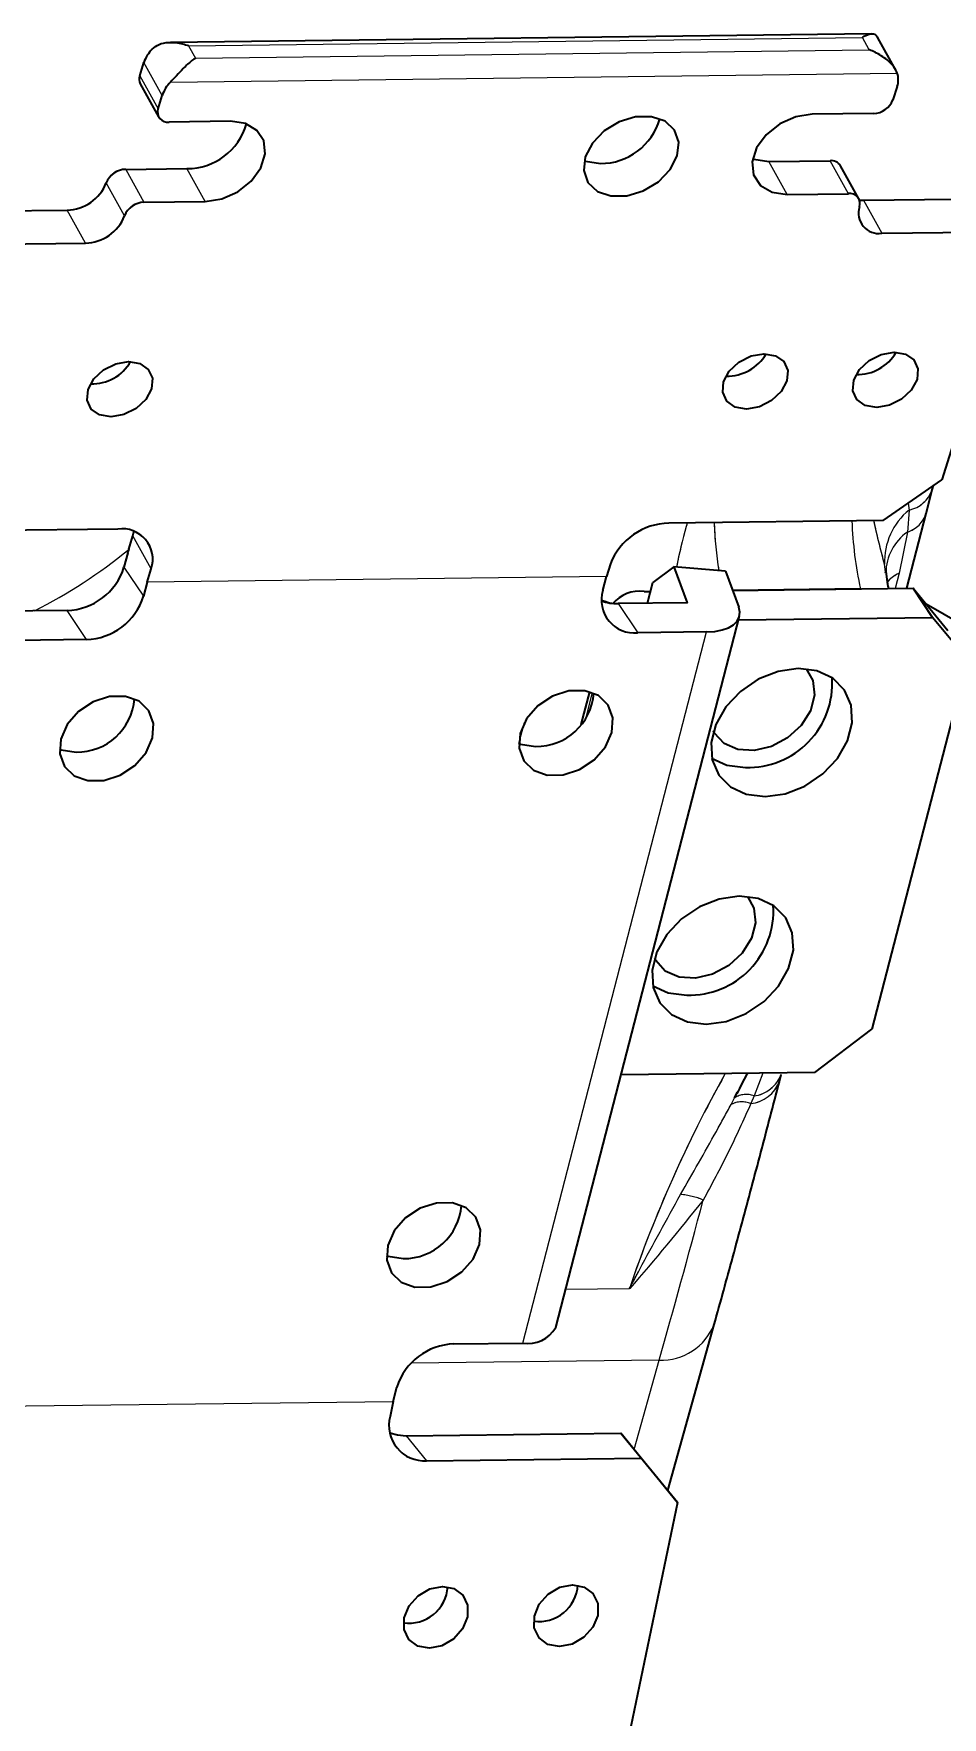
# Paper-space layout 'Blatt1' of a CAD drawing. Header units: millimetres. Extents: x 0 to 1189, y 0 to 841.
# Drawn here: x 586.47 to 591.85, y 113.46 to 123.43 of the extents above; entities that cross this region are included whole.
import ezdxf

# ---------------------------------------------------------------- set-up
doc = ezdxf.new("R2010")
doc.units = ezdxf.units.MM
doc.linetypes.add('PHANTOM', pattern=[12.7, 6.35, -1.27, 1.27, -1.27, 1.27, -1.27])

psp = doc.layouts.new('Blatt1')

# ---------------------------------------------------------------- linework, layer by layer
at = {"color": 7, "linetype": 'Continuous', "lineweight": 35}
for p, q in [((591.4346, 123.4269), (587.2809, 123.3758)), ((591.5794, 123.2104), (591.4727, 123.4023)), ((587.0976, 123.1772), (587.1224, 123.2564)), ((587.1009, 123.1297), (587.2094, 122.9345)), ((587.2061, 122.9819), (587.2309, 123.0612)), ((591.5865, 123.1147), (591.5617, 123.0354)), ((591.4461, 122.9551), (591.0831, 122.9506)), ((587.6349, 122.9083), (587.272, 122.9038)), ((590.8257, 122.6705), (591.1886, 122.675)), ((591.3597, 122.4491), (591.2512, 122.6443)), ((587.0145, 122.6237), (587.3775, 122.6282)), ((590.9341, 122.4753), (591.2971, 122.4797)), ((591.3864, 122.4406), (591.9308, 122.4473)), ((586.1233, 122.376), (586.6678, 122.3827)), ((587.123, 122.4285), (587.486, 122.4329)), ((591.3631, 122.4417), (591.3864, 122.4406)), ((591.4948, 122.2454), (592.0393, 122.2521)), ((586.2318, 122.1808), (586.7763, 122.1875)), ((592.237, 122.0178), (591.8507, 120.785)), ((591.5039, 120.544), (591.8507, 120.785)), ((591.7945, 120.7256), (591.801, 120.7505)), ((591.7584, 120.5858), (591.7945, 120.7255)), ((591.6438, 120.1426), (591.7583, 120.5855)), ((586.9684, 120.493), (585.698, 120.4774)), ((587.0328, 120.3747), (587.0576, 120.4539)), ((587.0576, 120.4539), (587.0636, 120.4775)), ((591.5039, 120.544), (590.2336, 120.5284)), ((587.0263, 120.3519), (587.0045, 120.2676)), ((587.1413, 120.1795), (587.1661, 120.2587)), ((589.8868, 120.2874), (589.8635, 120.2129)), ((590.2636, 120.2697), (590.1393, 120.1767)), ((590.2636, 120.2697), (590.3421, 120.0568)), ((590.5695, 120.2433), (590.2636, 120.2697)), ((587.1413, 120.1795), (587.1195, 120.0952)), ((589.8417, 120.1287), (589.8635, 120.2129)), ((590.1075, 120.0538), (590.1393, 120.1767)), ((590.5695, 120.2433), (590.648, 120.0304)), ((591.5186, 120.235), (591.5177, 120.2411)), ((591.5197, 120.2352), (591.5195, 120.2352)), ((591.5267, 120.1963), (591.5203, 120.2414)), ((590.3419, 120.0567), (589.9336, 120.0517)), ((590.0868, 120.1234), (590.1257, 120.1239)), ((590.6113, 120.1299), (591.6804, 120.143)), ((591.3691, 120.1392), (590.6113, 120.1299)), ((591.7954, 119.9706), (591.6804, 120.143)), ((591.6804, 120.143), (591.8873, 119.8936)), ((586.6669, 120.0116), (586.2586, 120.0065)), ((589.5628, 115.7646), (590.6519, 119.9766)), ((590.6467, 119.9565), (591.7954, 119.9706)), ((607.9135, 110.7224), (591.7592, 120.0481)), ((592.0023, 119.7212), (591.7954, 119.9706)), ((590.4569, 119.8843), (590.0486, 119.8793)), ((586.7819, 119.8392), (586.3736, 119.8341)), ((592.0023, 119.7212), (591.436, 117.531)), ((589.7623, 119.53), (589.7119, 119.3351)), ((591.0984, 117.2749), (591.436, 117.531)), ((591.0984, 117.2749), (589.9497, 117.2608)), ((590.8883, 117.2209), (590.8993, 117.2639)), ((590.6232, 117.125), (590.6407, 117.159)), ((590.2274, 114.7997), (590.5024, 115.7836)), ((588.9595, 115.6672), (589.3679, 115.6722)), ((588.6002, 115.3269), (588.622, 115.4112)), ((588.6002, 115.3269), (588.5816, 115.2383)), ((588.6775, 115.124), (589.9479, 115.1396)), ((590.0685, 114.9914), (589.9479, 115.1396)), ((589.9479, 115.1396), (590.1644, 114.8771)), ((588.7981, 114.9758), (590.0685, 114.9914)), ((590.285, 114.7289), (590.0685, 114.9914)), ((590.1644, 114.8771), (590.285, 114.7289)), ((590.285, 114.7289), (589.9973, 113.3554))]:
    psp.add_line(p, q, dxfattribs=at)
at = {"color": 7, "linetype": 'PHANTOM', "lineweight": 18}
for p, q in [((591.4346, 123.4269), (587.2809, 123.3758)), ((591.5794, 123.2104), (591.4727, 123.4023)), ((587.0976, 123.1772), (587.1224, 123.2564)), ((587.1009, 123.1297), (587.2094, 122.9345)), ((587.2061, 122.9819), (587.2309, 123.0612)), ((591.5865, 123.1147), (591.5617, 123.0354)), ((591.4461, 122.9551), (591.0831, 122.9506)), ((587.6349, 122.9083), (587.272, 122.9038)), ((590.8257, 122.6705), (591.1886, 122.675)), ((591.3597, 122.4491), (591.2512, 122.6443)), ((587.0145, 122.6237), (587.3775, 122.6282)), ((590.9341, 122.4753), (591.2971, 122.4797)), ((591.3864, 122.4406), (591.9308, 122.4473)), ((586.1233, 122.376), (586.6678, 122.3827)), ((587.123, 122.4285), (587.486, 122.4329)), ((591.3631, 122.4417), (591.3864, 122.4406)), ((591.4948, 122.2454), (592.0393, 122.2521)), ((586.2318, 122.1808), (586.7763, 122.1875)), ((592.237, 122.0178), (591.8507, 120.785)), ((591.5039, 120.544), (591.8507, 120.785)), ((591.7945, 120.7256), (591.801, 120.7505)), ((591.7584, 120.5858), (591.7945, 120.7255)), ((591.6438, 120.1426), (591.7583, 120.5855)), ((586.9684, 120.493), (585.698, 120.4774)), ((587.0328, 120.3747), (587.0576, 120.4539)), ((587.0576, 120.4539), (587.0636, 120.4775)), ((591.5039, 120.544), (590.2336, 120.5284)), ((587.0263, 120.3519), (587.0045, 120.2676)), ((587.1413, 120.1795), (587.1661, 120.2587)), ((589.8868, 120.2874), (589.8635, 120.2129)), ((590.2636, 120.2697), (590.1393, 120.1767)), ((590.2636, 120.2697), (590.3421, 120.0568)), ((590.5695, 120.2433), (590.2636, 120.2697)), ((587.1413, 120.1795), (587.1195, 120.0952)), ((589.8417, 120.1287), (589.8635, 120.2129)), ((590.1075, 120.0538), (590.1393, 120.1767)), ((590.5695, 120.2433), (590.648, 120.0304)), ((591.5186, 120.235), (591.5177, 120.2411)), ((591.5197, 120.2352), (591.5195, 120.2352)), ((591.5267, 120.1963), (591.5203, 120.2414)), ((590.3419, 120.0567), (589.9336, 120.0517)), ((590.0868, 120.1234), (590.1257, 120.1239)), ((590.6113, 120.1299), (591.6804, 120.143)), ((591.3691, 120.1392), (590.6113, 120.1299)), ((591.7954, 119.9706), (591.6804, 120.143)), ((591.6804, 120.143), (591.8873, 119.8936)), ((586.6669, 120.0116), (586.2586, 120.0065)), ((589.5628, 115.7646), (590.6519, 119.9766)), ((590.6467, 119.9565), (591.7954, 119.9706)), ((607.9135, 110.7224), (591.7592, 120.0481)), ((592.0023, 119.7212), (591.7954, 119.9706)), ((590.4569, 119.8843), (590.0486, 119.8793)), ((586.7819, 119.8392), (586.3736, 119.8341)), ((592.0023, 119.7212), (591.436, 117.531)), ((589.7623, 119.53), (589.7119, 119.3351)), ((591.0984, 117.2749), (591.436, 117.531)), ((591.0984, 117.2749), (589.9497, 117.2608)), ((590.8883, 117.2209), (590.8993, 117.2639)), ((590.6232, 117.125), (590.6407, 117.159)), ((590.2274, 114.7997), (590.5024, 115.7836)), ((588.9595, 115.6672), (589.3679, 115.6722)), ((588.6002, 115.3269), (588.622, 115.4112)), ((588.6002, 115.3269), (588.5816, 115.2383)), ((588.6775, 115.124), (589.9479, 115.1396)), ((590.0685, 114.9914), (589.9479, 115.1396)), ((589.9479, 115.1396), (590.1644, 114.8771)), ((588.7981, 114.9758), (590.0685, 114.9914)), ((590.285, 114.7289), (590.0685, 114.9914)), ((590.1644, 114.8771), (590.285, 114.7289)), ((590.285, 114.7289), (589.9973, 113.3554))]:
    psp.add_line(p, q, dxfattribs=at)
at = {"color": 8, "linetype": 'Continuous', "lineweight": 18}
for p, q in [((587.3875, 123.3561), (591.3801, 123.4051)), ((587.3875, 123.3561), (587.4281, 123.2829)), ((591.4208, 123.3319), (591.3801, 123.4051)), ((587.2309, 123.0612), (587.1224, 123.2564)), ((587.4281, 123.2829), (591.4208, 123.3319)), ((587.0976, 123.1772), (587.2061, 122.9819)), ((587.28, 123.1407), (591.587, 123.1936)), ((590.9341, 122.4753), (590.8257, 122.6705)), ((591.2971, 122.4797), (591.1886, 122.675)), ((587.0145, 122.6237), (587.123, 122.4285)), ((587.486, 122.4329), (587.3775, 122.6282)), ((587.0074, 122.3481), (586.8989, 122.5434)), ((586.7763, 122.1875), (586.6678, 122.3827)), ((591.3864, 122.4406), (591.4948, 122.2454)), ((591.6568, 120.6062), (591.6468, 120.4759)), ((591.6525, 120.6473), (591.6568, 120.6062)), ((587.1661, 120.2587), (587.0576, 120.4539)), ((591.6468, 120.4759), (591.5976, 120.2313)), ((587.0045, 120.2676), (587.1195, 120.0952)), ((591.5177, 120.2411), (591.5114, 120.2848)), ((589.8635, 120.2129), (587.1413, 120.1795)), ((589.8635, 120.2129), (587.1413, 120.1795)), ((591.5976, 120.2313), (591.5744, 120.1417)), ((589.9336, 120.0517), (590.0486, 119.8793)), ((590.3421, 120.0568), (590.342, 120.0567)), ((586.7819, 119.8392), (586.6669, 120.0116)), ((589.3679, 115.6722), (590.4569, 119.8843)), ((589.7787, 119.5248), (589.7386, 119.3697)), ((589.3453, 119.2235), (589.3773, 119.3474)), ((590.7894, 117.2711), (590.7382, 117.136)), ((590.6027, 117.0863), (590.6232, 117.125)), ((590.7382, 117.136), (590.7192, 117.0906)), ((589.9993, 115.9938), (589.6209, 115.9892)), ((590.1757, 115.5715), (588.7054, 115.5534)), ((590.0279, 115.0426), (590.1757, 115.5715)), ((585.8779, 115.2935), (588.6002, 115.3269)), ((585.8779, 115.2935), (588.6002, 115.3269)), ((588.6775, 115.124), (588.7981, 114.9758))]:
    psp.add_line(p, q, dxfattribs=at)
at = {"color": 8, "linetype": 'PHANTOM', "lineweight": 18}
for p, q in [((587.3875, 123.3561), (591.3801, 123.4051)), ((587.3875, 123.3561), (587.4281, 123.2829)), ((591.4208, 123.3319), (591.3801, 123.4051)), ((587.2309, 123.0612), (587.1224, 123.2564)), ((587.4281, 123.2829), (591.4208, 123.3319)), ((587.0976, 123.1772), (587.2061, 122.9819)), ((587.28, 123.1407), (591.587, 123.1936)), ((590.9341, 122.4753), (590.8257, 122.6705)), ((591.2971, 122.4797), (591.1886, 122.675)), ((587.0145, 122.6237), (587.123, 122.4285)), ((587.486, 122.4329), (587.3775, 122.6282)), ((587.0074, 122.3481), (586.8989, 122.5434)), ((586.7763, 122.1875), (586.6678, 122.3827)), ((591.3864, 122.4406), (591.4948, 122.2454)), ((591.6568, 120.6062), (591.6468, 120.4759)), ((591.6525, 120.6473), (591.6568, 120.6062)), ((587.1661, 120.2587), (587.0576, 120.4539)), ((591.6468, 120.4759), (591.5976, 120.2313)), ((587.0045, 120.2676), (587.1195, 120.0952)), ((591.5177, 120.2411), (591.5114, 120.2848)), ((589.8635, 120.2129), (587.1413, 120.1795)), ((589.8635, 120.2129), (587.1413, 120.1795)), ((591.5976, 120.2313), (591.5744, 120.1417)), ((589.9336, 120.0517), (590.0486, 119.8793)), ((590.3421, 120.0568), (590.342, 120.0567)), ((586.7819, 119.8392), (586.6669, 120.0116)), ((589.3679, 115.6722), (590.4569, 119.8843)), ((589.7787, 119.5248), (589.7386, 119.3697)), ((589.3453, 119.2235), (589.3773, 119.3474)), ((590.7894, 117.2711), (590.7382, 117.136)), ((590.6027, 117.0863), (590.6232, 117.125)), ((590.7382, 117.136), (590.7192, 117.0906)), ((589.9993, 115.9938), (589.6209, 115.9892)), ((590.1757, 115.5715), (588.7054, 115.5534)), ((590.0279, 115.0426), (590.1757, 115.5715)), ((585.8779, 115.2935), (588.6002, 115.3269)), ((585.8779, 115.2935), (588.6002, 115.3269)), ((588.6775, 115.124), (588.7981, 114.9758))]:
    psp.add_line(p, q, dxfattribs=at)
at = {"color": 7, "linetype": 'Continuous', "lineweight": 35, "flags": 128}
for points in [[(591.0831, 122.9506), (590.9855, 122.9352), (590.8907, 122.8929), (590.8101, 122.8289), (590.7535, 122.7509), (590.7276, 122.6684), (590.7356, 122.5912), (590.7766, 122.5287), (590.8455, 122.4885), (590.9341, 122.4753)], [(587.486, 122.4329), (587.5836, 122.4484), (587.6784, 122.4907), (587.759, 122.5547), (587.8156, 122.6326), (587.8415, 122.7152), (587.8335, 122.7923), (587.7925, 122.8548), (587.7236, 122.8951), (587.6349, 122.9083)], [(590.2827, 122.704), (590.2918, 122.7851), (590.2669, 122.856), (590.2111, 122.9082), (590.1311, 122.9354), (590.0366, 122.9342), (589.9389, 122.9049), (589.8498, 122.8509), (589.7802, 122.7789), (589.7383, 122.6974), (589.7292, 122.6163), (589.7541, 122.5454), (589.8099, 122.4932), (589.8899, 122.4661), (589.9844, 122.4672), (590.0821, 122.4965), (590.1711, 122.5505), (590.2408, 122.6226), (590.2827, 122.704)], [(589.7322, 122.6738), (589.7389, 122.6714), (589.8275, 122.6583)], [(590.7304, 122.6861), (590.737, 122.6837), (590.8257, 122.6705)], [(586.9282, 121.1581), (586.8603, 121.1697), (586.8106, 121.2044), (586.7866, 121.257), (586.792, 121.3195), (586.8259, 121.3824), (586.8832, 121.436), (586.9552, 121.4722), (587.0309, 121.4856), (587.0987, 121.474), (587.1485, 121.4393), (587.1725, 121.3866), (587.1671, 121.3241), (587.1332, 121.2613), (587.0759, 121.2077), (587.0039, 121.1714), (586.9282, 121.1581)], [(590.694, 121.2043), (590.6261, 121.2159), (590.5764, 121.2507), (590.5524, 121.3033), (590.5578, 121.3658), (590.5917, 121.4286), (590.649, 121.4823), (590.721, 121.5185), (590.7966, 121.5318), (590.8645, 121.5203), (590.9142, 121.4855), (590.9382, 121.4329), (590.9329, 121.3704), (590.899, 121.3075), (590.8417, 121.2539), (590.7697, 121.2177), (590.694, 121.2043)], [(591.4653, 121.2138), (591.3974, 121.2254), (591.3477, 121.2601), (591.3237, 121.3128), (591.3291, 121.3753), (591.363, 121.4381), (591.4203, 121.4917), (591.4923, 121.528), (591.5679, 121.5413), (591.6358, 121.5297), (591.6855, 121.495), (591.7095, 121.4424), (591.7042, 121.3799), (591.6703, 121.317), (591.613, 121.2634), (591.541, 121.2271), (591.4653, 121.2138)], [(590.4569, 119.8843), (590.5056, 119.8875), (590.5494, 119.8959), (590.5868, 119.9092), (590.6168, 119.927), (590.6384, 119.9487), (590.651, 119.9736), (590.6543, 120.0012), (590.648, 120.0304)], [(590.8035, 118.9088), (590.9225, 118.9255), (591.0398, 118.9716), (591.1459, 119.0434), (591.2322, 119.1349), (591.2917, 119.2389), (591.3196, 119.3468), (591.3136, 119.4499), (591.2743, 119.5399), (591.2047, 119.6095), (591.1106, 119.653), (590.9995, 119.6669), (590.8805, 119.6502), (590.7632, 119.604), (590.6571, 119.5323), (590.5708, 119.4408), (590.5113, 119.3368), (590.4834, 119.2289), (590.4893, 119.1258), (590.5287, 119.0358), (590.5983, 118.9662), (590.6924, 118.9227), (590.8035, 118.9088)], [(591.0475, 119.6648), (591.0862, 119.5967), (591.0959, 119.51), (591.072, 119.4178), (591.0173, 119.3302), (590.9375, 119.2568), (590.8413, 119.2053), (590.7392, 119.1815), (590.6423, 119.1879), (590.5609, 119.2238), (590.504, 119.2853), (590.4973, 119.2978)], [(586.6294, 119.2495), (586.6235, 119.1632), (586.6511, 119.0878), (586.709, 119.0323), (586.79, 119.0034), (586.8846, 119.0045), (586.9812, 119.0356), (587.0682, 119.0929), (587.1351, 119.1695), (587.1739, 119.2562), (587.1798, 119.3424), (587.1522, 119.4178), (587.0944, 119.4734), (587.0133, 119.5023), (586.9187, 119.5011), (586.8221, 119.47), (586.7351, 119.4127), (586.6682, 119.3361), (586.6294, 119.2495)], [(589.3517, 119.2829), (589.3457, 119.1967), (589.3734, 119.1212), (589.4312, 119.0657), (589.5123, 119.0368), (589.6068, 119.0379), (589.7034, 119.0691), (589.7904, 119.1264), (589.8574, 119.203), (589.8961, 119.2896), (589.9021, 119.3758), (589.8744, 119.4513), (589.8166, 119.5068), (589.7355, 119.5357), (589.641, 119.5346), (589.5444, 119.5034), (589.4574, 119.4461), (589.3904, 119.3695), (589.3517, 119.2829)], [(586.6217, 119.1906), (586.6321, 119.1866), (586.7213, 119.1725)], [(589.3453, 119.2235), (589.3544, 119.22), (589.4436, 119.2059)], [(590.4871, 119.136), (590.5774, 119.0951), (590.6885, 119.0811)], [(590.455, 117.5609), (590.574, 117.5777), (590.6913, 117.6238), (590.7974, 117.6955), (590.8837, 117.7871), (590.9432, 117.891), (590.9711, 117.9989), (590.9651, 118.102), (590.9258, 118.192), (590.8562, 118.2616), (590.7621, 118.3051), (590.651, 118.3191), (590.532, 118.3023), (590.4147, 118.2562), (590.3086, 118.1844), (590.2223, 118.0929), (590.1627, 117.989), (590.1349, 117.8811), (590.1408, 117.7779), (590.1802, 117.6879), (590.2498, 117.6184), (590.3439, 117.5748), (590.455, 117.5609)], [(590.699, 118.317), (590.7377, 118.2489), (590.7474, 118.1621), (590.7235, 118.0699), (590.6688, 117.9824), (590.589, 117.9089), (590.4928, 117.8575), (590.3907, 117.8337), (590.2938, 117.8401), (590.2124, 117.876), (590.1555, 117.9375), (590.1488, 117.9499)], [(590.1386, 117.7881), (590.2289, 117.7472), (590.34, 117.7333)], [(588.5675, 116.2502), (588.5616, 116.164), (588.5892, 116.0886), (588.6471, 116.033), (588.7282, 116.0041), (588.8227, 116.0053), (588.9193, 116.0364), (589.0063, 116.0937), (589.0732, 116.1703), (589.112, 116.2569), (589.1179, 116.3432), (589.0903, 116.4186), (589.0325, 116.4741), (588.9514, 116.503), (588.8569, 116.5019), (588.7603, 116.4708), (588.6732, 116.4135), (588.6063, 116.3369), (588.5675, 116.2502)], [(588.5598, 116.1914), (588.5703, 116.1873), (588.6594, 116.1732)], [(588.58, 115.142), (588.6255, 115.1285), (588.6775, 115.124)], [(588.8143, 113.8652), (588.7455, 113.8783), (588.693, 113.9172), (588.6648, 113.9762), (588.6652, 114.0461), (588.6941, 114.1164), (588.7472, 114.1763), (588.8164, 114.2167), (588.8911, 114.2316), (588.96, 114.2185), (589.0125, 114.1795), (589.0407, 114.1206), (589.0403, 114.0507), (589.0113, 113.9804), (588.9582, 113.9205), (588.889, 113.8801), (588.8143, 113.8652)], [(589.5857, 113.8747), (589.5168, 113.8878), (589.4643, 113.9267), (589.4361, 113.9856), (589.4365, 114.0556), (589.4654, 114.1258), (589.5185, 114.1858), (589.5877, 114.2262), (589.6624, 114.241), (589.7313, 114.228), (589.7838, 114.189), (589.812, 114.1301), (589.8116, 114.0602), (589.7826, 113.9899), (589.7295, 113.93), (589.6604, 113.8895), (589.5857, 113.8747)]]:
    psp.add_lwpolyline(points, dxfattribs=at)
at = {"color": 7, "linetype": 'PHANTOM', "lineweight": 18, "flags": 128}
for points in [[(591.0831, 122.9506), (590.9855, 122.9352), (590.8907, 122.8929), (590.8101, 122.8289), (590.7535, 122.7509), (590.7276, 122.6684), (590.7356, 122.5912), (590.7766, 122.5287), (590.8455, 122.4885), (590.9341, 122.4753)], [(587.486, 122.4329), (587.5836, 122.4484), (587.6784, 122.4907), (587.759, 122.5547), (587.8156, 122.6326), (587.8415, 122.7152), (587.8335, 122.7923), (587.7925, 122.8548), (587.7236, 122.8951), (587.6349, 122.9083)], [(590.2827, 122.704), (590.2918, 122.7851), (590.2669, 122.856), (590.2111, 122.9082), (590.1311, 122.9354), (590.0366, 122.9342), (589.9389, 122.9049), (589.8498, 122.8509), (589.7802, 122.7789), (589.7383, 122.6974), (589.7292, 122.6163), (589.7541, 122.5454), (589.8099, 122.4932), (589.8899, 122.4661), (589.9844, 122.4672), (590.0821, 122.4965), (590.1711, 122.5505), (590.2408, 122.6226), (590.2827, 122.704)], [(589.7322, 122.6738), (589.7389, 122.6714), (589.8275, 122.6583)], [(590.7304, 122.6861), (590.737, 122.6837), (590.8257, 122.6705)], [(586.9282, 121.1581), (586.8603, 121.1697), (586.8106, 121.2044), (586.7866, 121.257), (586.792, 121.3195), (586.8259, 121.3824), (586.8832, 121.436), (586.9552, 121.4722), (587.0309, 121.4856), (587.0987, 121.474), (587.1485, 121.4393), (587.1725, 121.3866), (587.1671, 121.3241), (587.1332, 121.2613), (587.0759, 121.2077), (587.0039, 121.1714), (586.9282, 121.1581)], [(590.694, 121.2043), (590.6261, 121.2159), (590.5764, 121.2507), (590.5524, 121.3033), (590.5578, 121.3658), (590.5917, 121.4286), (590.649, 121.4823), (590.721, 121.5185), (590.7966, 121.5318), (590.8645, 121.5203), (590.9142, 121.4855), (590.9382, 121.4329), (590.9329, 121.3704), (590.899, 121.3075), (590.8417, 121.2539), (590.7697, 121.2177), (590.694, 121.2043)], [(591.4653, 121.2138), (591.3974, 121.2254), (591.3477, 121.2601), (591.3237, 121.3128), (591.3291, 121.3753), (591.363, 121.4381), (591.4203, 121.4917), (591.4923, 121.528), (591.5679, 121.5413), (591.6358, 121.5297), (591.6855, 121.495), (591.7095, 121.4424), (591.7042, 121.3799), (591.6703, 121.317), (591.613, 121.2634), (591.541, 121.2271), (591.4653, 121.2138)], [(590.4569, 119.8843), (590.5056, 119.8875), (590.5494, 119.8959), (590.5868, 119.9092), (590.6168, 119.927), (590.6384, 119.9487), (590.651, 119.9736), (590.6543, 120.0012), (590.648, 120.0304)], [(590.8035, 118.9088), (590.9225, 118.9255), (591.0398, 118.9716), (591.1459, 119.0434), (591.2322, 119.1349), (591.2917, 119.2389), (591.3196, 119.3468), (591.3136, 119.4499), (591.2743, 119.5399), (591.2047, 119.6095), (591.1106, 119.653), (590.9995, 119.6669), (590.8805, 119.6502), (590.7632, 119.604), (590.6571, 119.5323), (590.5708, 119.4408), (590.5113, 119.3368), (590.4834, 119.2289), (590.4893, 119.1258), (590.5287, 119.0358), (590.5983, 118.9662), (590.6924, 118.9227), (590.8035, 118.9088)], [(591.0475, 119.6648), (591.0862, 119.5967), (591.0959, 119.51), (591.072, 119.4178), (591.0173, 119.3302), (590.9375, 119.2568), (590.8413, 119.2053), (590.7392, 119.1815), (590.6423, 119.1879), (590.5609, 119.2238), (590.504, 119.2853), (590.4973, 119.2978)], [(586.6294, 119.2495), (586.6235, 119.1632), (586.6511, 119.0878), (586.709, 119.0323), (586.79, 119.0034), (586.8846, 119.0045), (586.9812, 119.0356), (587.0682, 119.0929), (587.1351, 119.1695), (587.1739, 119.2562), (587.1798, 119.3424), (587.1522, 119.4178), (587.0944, 119.4734), (587.0133, 119.5023), (586.9187, 119.5011), (586.8221, 119.47), (586.7351, 119.4127), (586.6682, 119.3361), (586.6294, 119.2495)], [(589.3517, 119.2829), (589.3457, 119.1967), (589.3734, 119.1212), (589.4312, 119.0657), (589.5123, 119.0368), (589.6068, 119.0379), (589.7034, 119.0691), (589.7904, 119.1264), (589.8574, 119.203), (589.8961, 119.2896), (589.9021, 119.3758), (589.8744, 119.4513), (589.8166, 119.5068), (589.7355, 119.5357), (589.641, 119.5346), (589.5444, 119.5034), (589.4574, 119.4461), (589.3904, 119.3695), (589.3517, 119.2829)], [(586.6217, 119.1906), (586.6321, 119.1866), (586.7213, 119.1725)], [(589.3453, 119.2235), (589.3544, 119.22), (589.4436, 119.2059)], [(590.4871, 119.136), (590.5774, 119.0951), (590.6885, 119.0811)], [(590.455, 117.5609), (590.574, 117.5777), (590.6913, 117.6238), (590.7974, 117.6955), (590.8837, 117.7871), (590.9432, 117.891), (590.9711, 117.9989), (590.9651, 118.102), (590.9258, 118.192), (590.8562, 118.2616), (590.7621, 118.3051), (590.651, 118.3191), (590.532, 118.3023), (590.4147, 118.2562), (590.3086, 118.1844), (590.2223, 118.0929), (590.1627, 117.989), (590.1349, 117.8811), (590.1408, 117.7779), (590.1802, 117.6879), (590.2498, 117.6184), (590.3439, 117.5748), (590.455, 117.5609)], [(590.699, 118.317), (590.7377, 118.2489), (590.7474, 118.1621), (590.7235, 118.0699), (590.6688, 117.9824), (590.589, 117.9089), (590.4928, 117.8575), (590.3907, 117.8337), (590.2938, 117.8401), (590.2124, 117.876), (590.1555, 117.9375), (590.1488, 117.9499)], [(590.1386, 117.7881), (590.2289, 117.7472), (590.34, 117.7333)], [(588.5675, 116.2502), (588.5616, 116.164), (588.5892, 116.0886), (588.6471, 116.033), (588.7282, 116.0041), (588.8227, 116.0053), (588.9193, 116.0364), (589.0063, 116.0937), (589.0732, 116.1703), (589.112, 116.2569), (589.1179, 116.3432), (589.0903, 116.4186), (589.0325, 116.4741), (588.9514, 116.503), (588.8569, 116.5019), (588.7603, 116.4708), (588.6732, 116.4135), (588.6063, 116.3369), (588.5675, 116.2502)], [(588.5598, 116.1914), (588.5703, 116.1873), (588.6594, 116.1732)], [(588.58, 115.142), (588.6255, 115.1285), (588.6775, 115.124)], [(588.8143, 113.8652), (588.7455, 113.8783), (588.693, 113.9172), (588.6648, 113.9762), (588.6652, 114.0461), (588.6941, 114.1164), (588.7472, 114.1763), (588.8164, 114.2167), (588.8911, 114.2316), (588.96, 114.2185), (589.0125, 114.1795), (589.0407, 114.1206), (589.0403, 114.0507), (589.0113, 113.9804), (588.9582, 113.9205), (588.889, 113.8801), (588.8143, 113.8652)], [(589.5857, 113.8747), (589.5168, 113.8878), (589.4643, 113.9267), (589.4361, 113.9856), (589.4365, 114.0556), (589.4654, 114.1258), (589.5185, 114.1858), (589.5877, 114.2262), (589.6624, 114.241), (589.7313, 114.228), (589.7838, 114.189), (589.812, 114.1301), (589.8116, 114.0602), (589.7826, 113.9899), (589.7295, 113.93), (589.6604, 113.8895), (589.5857, 113.8747)]]:
    psp.add_lwpolyline(points, dxfattribs=at)
at = {"color": 8, "linetype": 'Continuous', "lineweight": 18, "flags": 128}
psp.add_lwpolyline([(589.9003, 120.0515), (589.8564, 120.0659), (589.834, 120.0725)], dxfattribs=at)
at = {"color": 8, "linetype": 'PHANTOM', "lineweight": 18, "flags": 128}
psp.add_lwpolyline([(589.9003, 120.0515), (589.8564, 120.0659), (589.834, 120.0725)], dxfattribs=at)
at = {"color": 7, "linetype": 'Continuous', "lineweight": 35}
for centre, radius, start, end in [((587.3163, 123.1915), 0.2045, 135.06874, 161.49998), ((587.1531, 123.1572), 0.059, 160.2321, 207.79784), ((591.4683, 123.1549), 0.1249, 341.20277, 18.04719), ((587.4248, 122.9963), 0.2045, 135.06874, 161.49998), ((587.2631, 122.9632), 0.0601, 161.8465, 278.46982), ((591.4438, 123.0817), 0.1266, 271.02985, 338.58005), ((587.3785, 122.9943), 0.3661, 269.83927, 343.89638), ((589.8285, 123.0244), 0.3661, 269.83907, 343.89839), ((591.1948, 122.6084), 0.0669, 32.49655, 95.31206), ((587.0168, 122.4971), 0.1266, 91.02985, 158.58005), ((586.6632, 122.6358), 0.2532, 271.02985, 338.58005), ((591.306, 122.4203), 0.0601, 341.8465, 98.46982), ((586.7717, 122.4406), 0.2532, 271.02985, 338.58005), ((587.1253, 122.3019), 0.1266, 91.02985, 158.58005), ((591.4772, 122.3642), 0.1201, 161.8465, 278.46982), ((586.8151, 121.6177), 0.2643, 268.17506, 329.94626), ((590.5809, 121.664), 0.2643, 268.17506, 329.94626), ((591.3522, 121.6734), 0.2643, 268.17506, 329.94626), ((586.9949, 120.3148), 0.1802, 341.8465, 98.46982), ((590.2404, 120.1487), 0.3798, 91.02985, 158.58005), ((587.4805, 120.2347), 0.4691, 162.63304, 165.53606), ((586.6562, 120.3762), 0.3648, 271.68202, 342.68298), ((587.1415, 120.1794), 0.000293, 162.63304, 165.53606), ((589.8638, 120.2128), 0.000293, 162.63304, 165.53606), ((586.7712, 120.2038), 0.3648, 271.68202, 342.68298), ((590.029, 120.0735), 0.1952, 163.59613, 275.76081), ((589.9267, 120.2965), 0.2449, 247.7561, 271.61544), ((590.0598, 119.9158), 0.2094, 82.59264, 139.60678), ((590.342, 120.0568), 0.0000897, 250.58153, 4.21453), ((590.7027, 119.5801), 0.4991, 268.3622, 3.67766), ((586.7252, 119.515), 0.3425, 269.34871, 355.37565), ((589.4475, 119.5484), 0.3425, 269.34789, 355.38384), ((590.3542, 118.2322), 0.4991, 268.3622, 3.67766), ((588.6633, 116.5157), 0.3425, 269.34789, 355.38384), ((589.3985, 115.8595), 0.1898, 260.71279, 329.98261), ((588.9702, 115.3026), 0.3648, 91.68202, 162.68298), ((588.6005, 115.3268), 0.000334, 165.53028, 168.19244), ((588.7851, 115.1856), 0.2102, 165.49365, 273.54129), ((588.692, 114.2459), 0.232, 262.41742, 355.85983), ((589.4633, 114.2554), 0.232, 262.41742, 355.85983)]:
    psp.add_arc(centre, radius, start, end, dxfattribs=at)
at = {"color": 7, "linetype": 'PHANTOM', "lineweight": 18}
for centre, radius, start, end in [((587.3163, 123.1915), 0.2045, 135.06874, 161.49998), ((587.1531, 123.1572), 0.059, 160.2321, 207.79784), ((591.4683, 123.1549), 0.1249, 341.20277, 18.04719), ((587.4248, 122.9963), 0.2045, 135.06874, 161.49998), ((587.2631, 122.9632), 0.0601, 161.8465, 278.46982), ((591.4438, 123.0817), 0.1266, 271.02985, 338.58005), ((587.3785, 122.9943), 0.3661, 269.83927, 343.89638), ((589.8285, 123.0244), 0.3661, 269.83927, 343.89638), ((591.1948, 122.6084), 0.0669, 32.49655, 95.31206), ((587.0168, 122.4971), 0.1266, 91.02985, 158.58005), ((586.6632, 122.6358), 0.2532, 271.02985, 338.58005), ((591.306, 122.4203), 0.0601, 341.8465, 98.46982), ((586.7717, 122.4406), 0.2532, 271.02985, 338.58005), ((587.1253, 122.3019), 0.1266, 91.02985, 158.58005), ((591.4772, 122.3642), 0.1201, 161.8465, 278.46982), ((586.8151, 121.6177), 0.2643, 268.17506, 329.94626), ((590.5809, 121.664), 0.2643, 268.17506, 329.94626), ((591.3522, 121.6734), 0.2643, 268.17506, 329.94626), ((586.9949, 120.3148), 0.1802, 341.8465, 98.46982), ((590.2404, 120.1487), 0.3798, 91.02985, 158.58005), ((587.4805, 120.2347), 0.4691, 162.63304, 165.53606), ((586.6562, 120.3762), 0.3648, 271.68202, 342.68298), ((587.1415, 120.1794), 0.000293, 162.63304, 165.53606), ((589.8638, 120.2128), 0.000293, 162.63304, 165.53606), ((586.7712, 120.2038), 0.3648, 271.68202, 342.68298), ((590.029, 120.0735), 0.1952, 163.59613, 275.76081), ((589.9267, 120.2965), 0.2449, 247.7561, 271.61544), ((590.0598, 119.9158), 0.2094, 82.5922, 139.60918), ((590.342, 120.0568), 0.0000897, 250.58153, 4.21453), ((590.7027, 119.5801), 0.4991, 268.3622, 3.67766), ((586.7252, 119.515), 0.3425, 269.34761, 355.38657), ((589.4475, 119.5484), 0.3425, 269.34789, 355.38384), ((590.3542, 118.2322), 0.4991, 268.3622, 3.67766), ((588.6633, 116.5157), 0.3425, 269.34815, 355.38116), ((589.3985, 115.8595), 0.1898, 260.71279, 329.98261), ((588.9702, 115.3026), 0.3648, 91.68202, 162.68298), ((588.6005, 115.3268), 0.000334, 165.53028, 168.19245), ((588.7851, 115.1856), 0.2102, 165.49366, 273.54129), ((588.692, 114.2459), 0.232, 262.41742, 355.85983), ((589.4632, 114.2555), 0.2322, 262.88865, 355.83433)]:
    psp.add_arc(centre, radius, start, end, dxfattribs=at)
at = {"color": 8, "linetype": 'Continuous', "lineweight": 18}
for centre, radius, start, end in [((591.6187, 120.7892), 0.187, 281.7587, 340.10376), ((591.9092, 120.2984), 0.398, 129.35111, 181.95471), ((591.5951, 120.6399), 0.172, 287.49961, 341.71245), ((592.7477, 120.6055), 2.247, 181.88194, 189.18758), ((593.5004, 120.611), 2.183, 181.81945, 192.4833), ((591.8218, 120.2292), 0.3024, 125.35419, 179.01678), ((585.1199, 122.6951), 3.0081, 296.75856, 309.47685), ((591.678, 120.0522), 0.1964, 114.1817, 141.50188), ((597.2263, 113.5336), 7.6343, 150.71076, 161.20012), ((590.7122, 117.3346), 0.2003, 277.46572, 339.12915), ((590.696, 117.2956), 0.2063, 276.46209, 338.8056), ((590.6656, 116.9604), 0.1407, 67.60464, 116.54381), ((590.6913, 117.0206), 0.1246, 67.8967, 123.1132), ((590.2646, 116.1012), 0.4529, 67.57037, 85.22011), ((590.1879, 115.9104), 0.3391, 267.94666, 338.07992)]:
    psp.add_arc(centre, radius, start, end, dxfattribs=at)
at = {"color": 8, "linetype": 'PHANTOM', "lineweight": 18}
for centre, radius, start, end in [((591.6187, 120.7892), 0.187, 281.7587, 340.10376), ((591.9092, 120.2984), 0.398, 129.35111, 181.95471), ((591.5951, 120.6399), 0.172, 287.49961, 341.71245), ((592.7477, 120.6055), 2.247, 181.88194, 189.18758), ((593.5004, 120.611), 2.183, 181.81945, 192.4833), ((591.8218, 120.2292), 0.3024, 125.35419, 179.01678), ((585.1199, 122.6951), 3.0081, 296.75856, 309.47685), ((591.678, 120.0522), 0.1964, 114.1817, 141.50188), ((597.2263, 113.5336), 7.6343, 150.71076, 161.20012), ((590.7122, 117.3346), 0.2003, 277.46572, 339.12915), ((590.696, 117.2956), 0.2063, 276.46209, 338.8056), ((590.6656, 116.9604), 0.1407, 67.60464, 116.54381), ((590.6913, 117.0206), 0.1246, 67.8967, 123.1132), ((590.2646, 116.1012), 0.4529, 67.57037, 85.22011), ((590.1879, 115.9104), 0.3391, 267.94666, 338.07992)]:
    psp.add_arc(centre, radius, start, end, dxfattribs=at)
at = {"color": 8, "linetype": 'Continuous', "lineweight": 18}
psp.add_ellipse((591.0207, 122.5546), major_axis=(2.0743, 10.0247), ratio=0.078749, start_param=3.95818, end_param=4.082789, dxfattribs=at)
at = {"color": 8, "linetype": 'PHANTOM', "lineweight": 18}
psp.add_ellipse((591.0207, 122.5546), major_axis=(2.0743, 10.0247), ratio=0.078749, start_param=3.95818, end_param=4.082789, dxfattribs=at)
at = {"color": 7, "linetype": 'Continuous', "lineweight": 35}
for points, knots in [([(587.1716, 123.3359), (587.1845, 123.346), (587.2129, 123.3681), (587.2766, 123.3791), (587.3365, 123.3724), (587.3755, 123.3604), (587.3872, 123.3562), (587.3875, 123.3561)], [0, 0, 0, 0, 0.217823, 0.476568, 0.841016, 0.996187, 1, 1, 1, 1]), ([(591.3801, 123.4051), (591.3803, 123.4052), (591.387, 123.4097), (591.4087, 123.4225), (591.4376, 123.4296), (591.4608, 123.4227), (591.4689, 123.4065), (591.4713, 123.4016)], [0, 0, 0, 0, 0.004262, 0.177709, 0.585084, 0.874304, 1, 1, 1, 1]), ([(587.4281, 123.2829), (587.428, 123.2827), (587.4212, 123.2782), (587.3982, 123.2614), (587.361, 123.2273), (587.3172, 123.1804), (587.2917, 123.1532), (587.28, 123.1407)], [0, 0, 0, 0, 0.003813, 0.158984, 0.523432, 0.782177, 1, 1, 1, 1]), ([(591.587, 123.1936), (591.5811, 123.2058), (591.5681, 123.2327), (591.5221, 123.2784), (591.4704, 123.3114), (591.4327, 123.3275), (591.4211, 123.3318), (591.4208, 123.3319)], [0, 0, 0, 0, 0.217823, 0.476568, 0.841016, 0.996187, 1, 1, 1, 1]), ([(591.5366, 120.1412), (591.5343, 120.1509), (591.5302, 120.1683), (591.5277, 120.1877), (591.5267, 120.1963)], [0, 0, 0, 0, 0.5579654, 1, 1, 1, 1]), ([(590.639, 117.1505), (590.6578, 117.1894), (590.6778, 117.231), (590.6992, 117.2676), (590.7006, 117.27)], [0, 0, 0, 0, 0.934505, 1, 1, 1, 1]), ([(590.5024, 115.7836), (590.5211, 115.8506), (590.5752, 116.0451), (590.6671, 116.3823), (590.7771, 116.7938), (590.8516, 117.08), (590.8882, 117.2203)], [0, 0, 0, 0, 0.150957, 0.438159, 0.724529, 1, 1, 1, 1])]:
    psp.add_open_spline(points, degree=3, knots=knots, dxfattribs=at)
at = {"color": 7, "linetype": 'PHANTOM', "lineweight": 18}
for points, knots in [([(587.1716, 123.3359), (587.1845, 123.346), (587.2129, 123.3681), (587.2766, 123.3791), (587.3365, 123.3724), (587.3755, 123.3604), (587.3872, 123.3562), (587.3875, 123.3561)], [0, 0, 0, 0, 0.217823, 0.476568, 0.841016, 0.996187, 1, 1, 1, 1]), ([(591.3801, 123.4051), (591.3803, 123.4052), (591.387, 123.4097), (591.4087, 123.4225), (591.4376, 123.4296), (591.4608, 123.4227), (591.4689, 123.4065), (591.4713, 123.4016)], [0, 0, 0, 0, 0.004262, 0.177709, 0.585084, 0.874304, 1, 1, 1, 1]), ([(587.4281, 123.2829), (587.428, 123.2827), (587.4212, 123.2782), (587.3982, 123.2614), (587.361, 123.2273), (587.3172, 123.1804), (587.2917, 123.1532), (587.28, 123.1407)], [0, 0, 0, 0, 0.003813, 0.158984, 0.523432, 0.782177, 1, 1, 1, 1]), ([(591.587, 123.1936), (591.5811, 123.2058), (591.5681, 123.2327), (591.5221, 123.2784), (591.4704, 123.3114), (591.4327, 123.3275), (591.4211, 123.3318), (591.4208, 123.3319)], [0, 0, 0, 0, 0.217823, 0.476568, 0.841016, 0.996187, 1, 1, 1, 1]), ([(591.5366, 120.1412), (591.5343, 120.1509), (591.5302, 120.1683), (591.5277, 120.1877), (591.5267, 120.1963)], [0, 0, 0, 0, 0.5579654, 1, 1, 1, 1]), ([(590.639, 117.1505), (590.6578, 117.1894), (590.6778, 117.231), (590.6992, 117.2676), (590.7006, 117.27)], [0, 0, 0, 0, 0.934505, 1, 1, 1, 1]), ([(590.5024, 115.7836), (590.5211, 115.8506), (590.5752, 116.0451), (590.6671, 116.3823), (590.7771, 116.7938), (590.8516, 117.08), (590.8882, 117.2203)], [0, 0, 0, 0, 0.150957, 0.438159, 0.724529, 1, 1, 1, 1])]:
    psp.add_open_spline(points, degree=3, knots=knots, dxfattribs=at)
at = {"color": 8, "linetype": 'Continuous', "lineweight": 18}
for points, knots in [([(590.3426, 120.5297), (590.3404, 120.5225), (590.3141, 120.4364), (590.2957, 120.3483), (590.2788, 120.2676)], [0, 0, 0, 0, 0.084322, 1, 1, 1, 1]), ([(591.5114, 120.2848), (591.4921, 120.3589), (591.4698, 120.4443), (591.4513, 120.5317), (591.4489, 120.5433)], [0, 0, 0, 0, 0.866525, 1, 1, 1, 1]), ([(590.3023, 116.5525), (590.3738, 116.6766), (590.4754, 116.8531), (590.5736, 117.033), (590.6027, 117.0863)], [0, 0, 0, 0, 0.703294, 1, 1, 1, 1]), ([(590.7192, 117.0906), (590.6748, 116.9924), (590.5858, 116.7956), (590.4869, 116.6119), (590.4374, 116.5198)], [0, 0, 0, 0, 0.498938, 1, 1, 1, 1]), ([(589.9993, 115.9938), (589.9999, 115.9949), (590.0203, 116.0336), (590.1206, 116.2222), (590.2215, 116.4057), (590.3023, 116.5525)], [0, 0, 0, 0, 0.005831, 0.204506, 1, 1, 1, 1]), ([(590.4374, 116.5198), (590.294, 116.3428), (590.1499, 116.1648), (590.0001, 115.9947), (589.9993, 115.9938)], [0, 0, 0, 0, 0.9945, 1, 1, 1, 1])]:
    psp.add_open_spline(points, degree=3, knots=knots, dxfattribs=at)
at = {"color": 8, "linetype": 'PHANTOM', "lineweight": 18}
for points, knots in [([(590.3426, 120.5297), (590.3404, 120.5225), (590.3141, 120.4364), (590.2957, 120.3483), (590.2788, 120.2676)], [0, 0, 0, 0, 0.084322, 1, 1, 1, 1]), ([(591.5114, 120.2848), (591.4921, 120.3589), (591.4698, 120.4443), (591.4513, 120.5317), (591.4489, 120.5433)], [0, 0, 0, 0, 0.866525, 1, 1, 1, 1]), ([(590.3023, 116.5525), (590.3738, 116.6766), (590.4754, 116.8531), (590.5736, 117.033), (590.6027, 117.0863)], [0, 0, 0, 0, 0.703294, 1, 1, 1, 1]), ([(590.7192, 117.0906), (590.6748, 116.9924), (590.5858, 116.7956), (590.4869, 116.6119), (590.4374, 116.5198)], [0, 0, 0, 0, 0.498938, 1, 1, 1, 1]), ([(589.9993, 115.9938), (589.9999, 115.9949), (590.0203, 116.0336), (590.1206, 116.2222), (590.2215, 116.4057), (590.3023, 116.5525)], [0, 0, 0, 0, 0.0058305, 0.2045058, 1, 1, 1, 1]), ([(590.4374, 116.5198), (590.294, 116.3428), (590.1499, 116.1648), (590.0001, 115.9947), (589.9993, 115.9938)], [0, 0, 0, 0, 0.9945, 1, 1, 1, 1])]:
    psp.add_open_spline(points, degree=3, knots=knots, dxfattribs=at)

doc.saveas('drawing.dxf')
